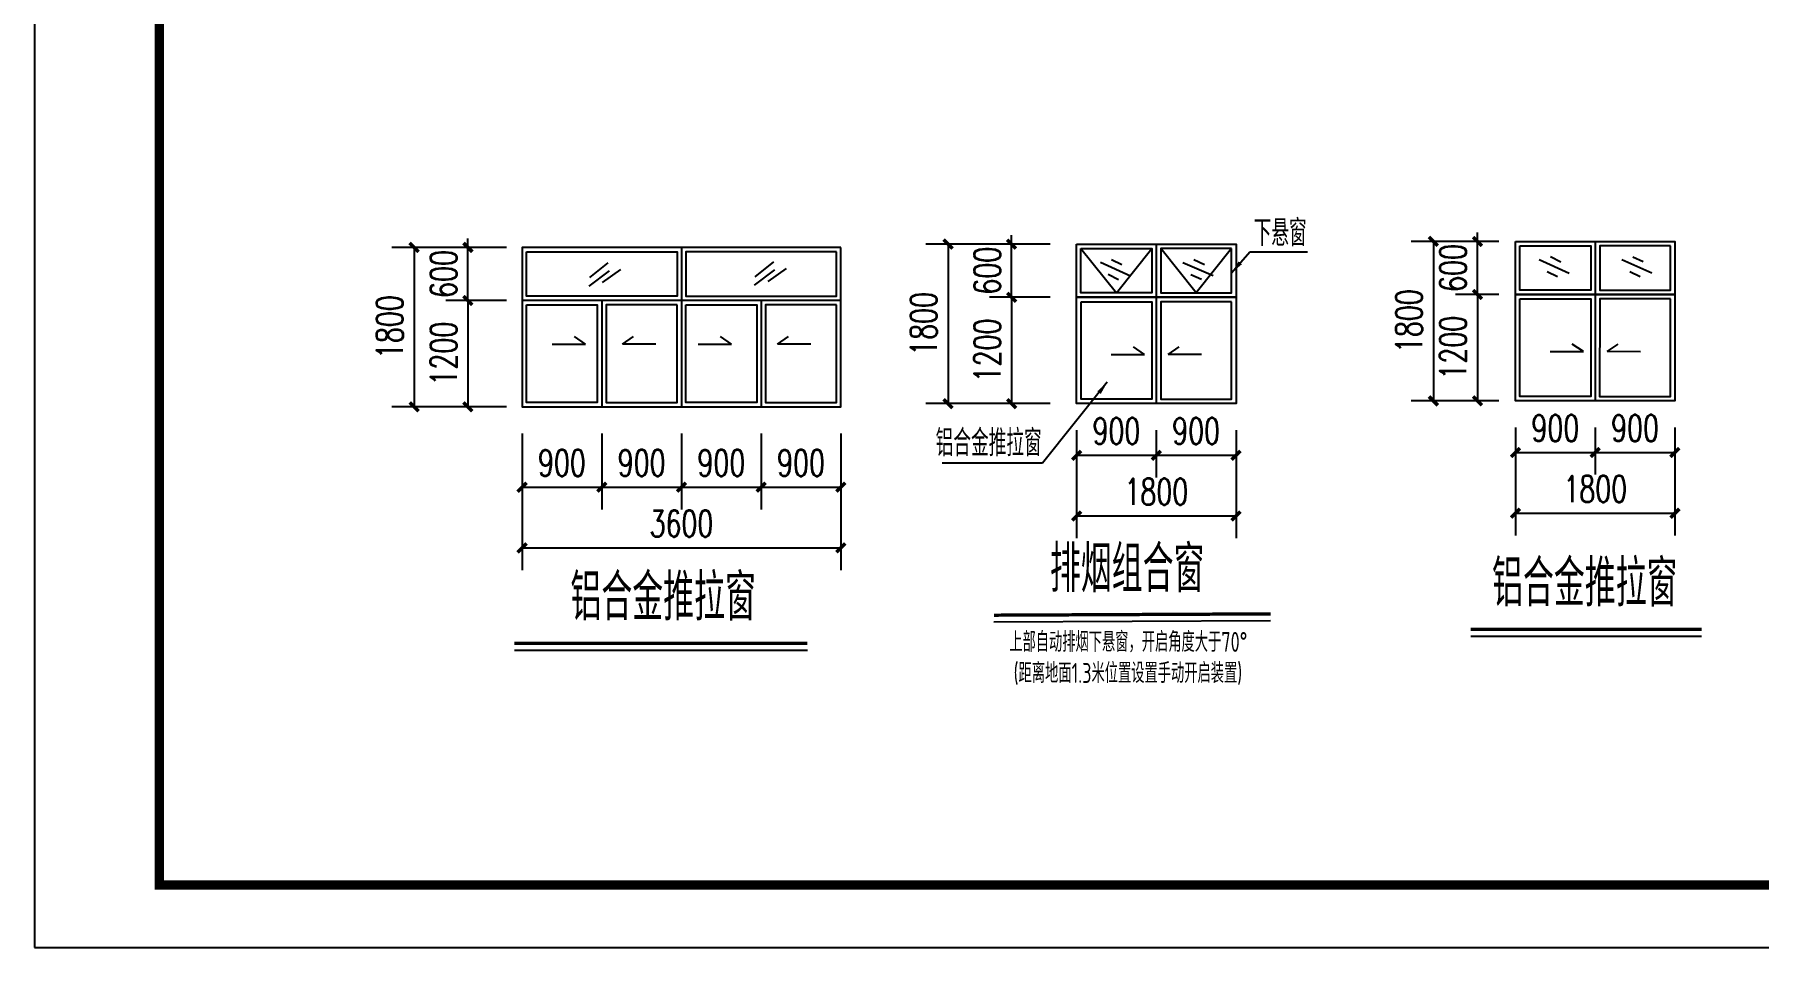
# Model space of a CAD drawing. Extents: x 180850 to 1399066, y 48356 to 327880.
# Drawn here: x 675093 to 714025, y 232984 to 253601 of the extents above; entities that cross this region are included whole.
import ezdxf
from ezdxf.enums import TextEntityAlignment as Align

# ---------------------------------------------------------------- set-up
doc = ezdxf.new("R2010")
doc.units = 0
doc.header["$LTSCALE"] = 1000
for name, color, linetype in [('AXIS', 3, 'Continuous'), ('PUB_TEXT', 7, 'Continuous'), ('PUB_TITLE', 4, 'Continuous'), ('TEXT', 7, 'Continuous'), ('THICK', 6, 'Continuous'), ('THIN', 7, 'Continuous')]:
    doc.layers.add(name, color=color, linetype=linetype)
doc.styles.add('_TCH_DIM_T3', font='SIMPLEX', dxfattribs={"width": 0.705882, "bigfont": 'GBCBIG'})
doc.styles.add('C', font='tssdeng.shx', dxfattribs={"height": 3, "bigfont": 'tssdchn.shx'})
doc.styles.add('标准字体', font='tssdeng.shx', dxfattribs={"width": 0.7, "bigfont": 'tssdchn.shx'})
doc.dimstyles.new('TCH-200-1', dxfattribs={"dimtxt": 595, "dimasz": 200, "dimexe": 500, "dimexo": 600, "dimgap": 252.5, "dimtad": 1, "dimdec": 0, "dimzin": 0, "dimdsep": 46, "dimtxsty": '_TCH_DIM_T3', "dimblk": 'ARCHTICK', "dimcen": 0.09, "dimclrd": 3, "dimclre": 3, "dimclrt": 7, "dimazin": 2, "dimtfac": 1, "dimtdec": 0, "dimtix": 1, "dimtmove": 2, "dimatfit": 3, "dimfxl": 1, "dimtolj": 1, "dimtzin": 0, "dimarcsym": 0})
doc.dimstyles.new('TCH-200-2', dxfattribs={"dimtxt": 595, "dimasz": 200, "dimexe": 500, "dimexo": 600, "dimgap": 252.5, "dimtad": 1, "dimdec": 0, "dimlfac": 0.5, "dimzin": 0, "dimdsep": 46, "dimtxsty": '_TCH_DIM_T3', "dimblk": 'ARCHTICK', "dimcen": 0.09, "dimclrd": 124, "dimclre": 124, "dimclrt": 7, "dimazin": 2, "dimtfac": 1, "dimtdec": 0, "dimtix": 1, "dimtmove": 2, "dimatfit": 3, "dimfxl": 1, "dimtolj": 1, "dimtzin": 0, "dimarcsym": 0})

# ---------------------------------------------------------------- blocks, each defined once
blk = doc.blocks.new('A$C4C406FEF')
for p, q in [((2000, 1800), (2000, 0)), ((1169, 1627), (960, 1459)), ((3038, 1637), (2829, 1469)), ((3181, 1560), (2976, 1413)), ((1183, 1535), (953, 1362)), ((1312, 1549), (1106, 1403)), ((3052, 1546), (2822, 1372)), ((3800, 1200), (200, 1200)), ((1100, 1200), (1100, 0)), ((2900, 1200), (2900, 0)), ((916, 707), (791, 792)), ((1334, 707), (1459, 792)), ((2566, 707), (2441, 792)), ((3084, 707), (3209, 792)), ((539, 707), (916, 707)), ((1711, 707), (1334, 707)), ((2189, 707), (2566, 707)), ((3461, 707), (3084, 707))]:
    blk.add_line(p, q)
for points in [[(3800, 1800), (200, 1800), (200, 0), (3800, 0)], [(250, 1750), (1950, 1750), (1950, 1250), (250, 1250)], [(3750, 1750), (2050, 1750), (2050, 1250), (3750, 1250)], [(250, 1150), (1050, 1150), (1050, 50), (250, 50)], [(1950, 1150), (1150, 1150), (1150, 50), (1950, 50)], [(2050, 1150), (2850, 1150), (2850, 50), (2050, 50)], [(3750, 1150), (2950, 1150), (2950, 50), (3750, 50)]]:
    blk.add_lwpolyline(points, close=True)
blk = doc.blocks.new('_ArchTick')
at = {"color": 0, "linetype": 'ByBlock', "const_width": 0.4}
blk.add_lwpolyline([(-0.5, -0.5), (0.5, 0.5)], dxfattribs=at)
blk = doc.blocks.new('*D396')
at = {"layer": 'AXIS', "color": 124, "linetype": 'ByBlock', "lineweight": -2, "transparency": 16777216}
for p, q in [((685748, 247594), (684380, 247594)), ((684880, 247594), (684880, 245194)), ((685748, 245194), (684380, 245194))]:
    blk.add_line(p, q, dxfattribs=at)
at = {"layer": 'Defpoints', "color": 0, "linetype": 'ByBlock', "transparency": 16777216}
for p in [(686348, 247594), (684880, 245194), (686348, 245194)]:
    blk.add_point(p, dxfattribs=at)
at = {"layer": 'AXIS', "color": 124, "linetype": 'ByBlock', "lineweight": -2, "transparency": 16777216, "xscale": 200, "yscale": 200, "zscale": 200}
for p, rotation in [((684880, 247594), 90), ((684880, 245194), 270)]:
    blk.add_blockref('_ArchTick', p, dxfattribs=dict(at, rotation=rotation))
at = {"layer": 'AXIS', "color": 7, "linetype": 'ByBlock', "transparency": 16777216, "insert": (684330, 246394), "char_height": 595, "attachment_point": 5, "rotation": 90, "style": '_TCH_DIM_T3'}
blk.add_mtext('\\A1;1200', dxfattribs=at)
blk = doc.blocks.new('*D397')
at = {"layer": 'AXIS', "color": 124, "linetype": 'ByBlock', "lineweight": -2, "transparency": 16777216}
for p, q in [((685748, 248793), (684380, 248793)), ((684880, 248793), (684880, 248993)), ((684880, 247594), (684880, 248793)), ((685748, 247594), (684380, 247594)), ((684880, 247594), (684880, 247394))]:
    blk.add_line(p, q, dxfattribs=at)
at = {"layer": 'Defpoints', "color": 0, "linetype": 'ByBlock', "transparency": 16777216}
for p in [(684880, 248793), (686348, 248793), (686348, 247594)]:
    blk.add_point(p, dxfattribs=at)
at = {"layer": 'AXIS', "color": 124, "linetype": 'ByBlock', "lineweight": -2, "transparency": 16777216, "xscale": 200, "yscale": 200, "zscale": 200}
for p, rotation in [((684880, 248793), 270), ((684880, 247594), 90)]:
    blk.add_blockref('_ArchTick', p, dxfattribs=dict(at, rotation=rotation))
at = {"layer": 'AXIS', "color": 7, "linetype": 'ByBlock', "transparency": 16777216, "insert": (684330, 248193), "char_height": 595, "attachment_point": 5, "rotation": 90, "style": '_TCH_DIM_T3'}
blk.add_mtext('\\A1;600', dxfattribs=at)
blk = doc.blocks.new('*D398')
at = {"layer": 'AXIS', "color": 124, "linetype": 'ByBlock', "lineweight": -2, "transparency": 16777216}
for p, q in [((685595, 248794), (683166, 248794)), ((683666, 248794), (683666, 245193)), ((685595, 245193), (683166, 245193))]:
    blk.add_line(p, q, dxfattribs=at)
at = {"layer": 'Defpoints', "color": 0, "linetype": 'ByBlock', "transparency": 16777216}
for p in [(686195, 248794), (683666, 245193), (686195, 245193)]:
    blk.add_point(p, dxfattribs=at)
at = {"layer": 'AXIS', "color": 124, "linetype": 'ByBlock', "lineweight": -2, "transparency": 16777216, "xscale": 200, "yscale": 200, "zscale": 200}
for p, rotation in [((683666, 248794), 90), ((683666, 245193), 270)]:
    blk.add_blockref('_ArchTick', p, dxfattribs=dict(at, rotation=rotation))
at = {"layer": 'AXIS', "color": 7, "linetype": 'ByBlock', "transparency": 16777216, "insert": (683116, 246993), "char_height": 595, "attachment_point": 5, "rotation": 90, "style": '_TCH_DIM_T3'}
blk.add_mtext('\\A1;1800', dxfattribs=at)
blk = doc.blocks.new('*D399')
at = {"layer": 'AXIS', "color": 124, "linetype": 'ByBlock', "lineweight": -2, "transparency": 16777216}
for p, q in [((686103, 244594), (686103, 242878)), ((687903, 244594), (687903, 242878)), ((686103, 243378), (687903, 243378))]:
    blk.add_line(p, q, dxfattribs=at)
at = {"layer": 'Defpoints', "color": 0, "linetype": 'ByBlock', "transparency": 16777216}
for p in [(686103, 245194), (687903, 245194), (687903, 243378)]:
    blk.add_point(p, dxfattribs=at)
at = {"layer": 'AXIS', "color": 124, "linetype": 'ByBlock', "lineweight": -2, "transparency": 16777216, "xscale": 200, "yscale": 200, "zscale": 200, "rotation": 180}
blk.add_blockref('_ArchTick', (686103, 243378), dxfattribs=at)
at = {"layer": 'AXIS', "color": 124, "linetype": 'ByBlock', "lineweight": -2, "transparency": 16777216, "xscale": 200, "yscale": 200, "zscale": 200}
blk.add_blockref('_ArchTick', (687903, 243378), dxfattribs=at)
at = {"layer": 'AXIS', "color": 7, "linetype": 'ByBlock', "transparency": 16777216, "insert": (687003, 243928), "char_height": 595, "attachment_point": 5, "style": '_TCH_DIM_T3'}
blk.add_mtext('\\A1;900', dxfattribs=at)
blk = doc.blocks.new('*D400')
at = {"layer": 'AXIS', "color": 124, "linetype": 'ByBlock', "lineweight": -2, "transparency": 16777216}
for p, q in [((687903, 244594), (687903, 242878)), ((689703, 244594), (689703, 242878)), ((687903, 243378), (689703, 243378))]:
    blk.add_line(p, q, dxfattribs=at)
at = {"layer": 'Defpoints', "color": 0, "linetype": 'ByBlock', "transparency": 16777216}
for p in [(687903, 245194), (689703, 245194), (689703, 243378)]:
    blk.add_point(p, dxfattribs=at)
at = {"layer": 'AXIS', "color": 124, "linetype": 'ByBlock', "lineweight": -2, "transparency": 16777216, "xscale": 200, "yscale": 200, "zscale": 200, "rotation": 180}
blk.add_blockref('_ArchTick', (687903, 243378), dxfattribs=at)
at = {"layer": 'AXIS', "color": 124, "linetype": 'ByBlock', "lineweight": -2, "transparency": 16777216, "xscale": 200, "yscale": 200, "zscale": 200}
blk.add_blockref('_ArchTick', (689703, 243378), dxfattribs=at)
at = {"layer": 'AXIS', "color": 7, "linetype": 'ByBlock', "transparency": 16777216, "insert": (688803, 243928), "char_height": 595, "attachment_point": 5, "style": '_TCH_DIM_T3'}
blk.add_mtext('\\A1;900', dxfattribs=at)
blk = doc.blocks.new('*D401')
at = {"layer": 'AXIS', "color": 124, "linetype": 'ByBlock', "lineweight": -2, "transparency": 16777216}
for p, q in [((686103, 244594), (686103, 241508)), ((693303, 244594), (693303, 241508)), ((686103, 242008), (693303, 242008))]:
    blk.add_line(p, q, dxfattribs=at)
at = {"layer": 'Defpoints', "color": 0, "linetype": 'ByBlock', "transparency": 16777216}
for p in [(686103, 245194), (693303, 245194), (693303, 242008)]:
    blk.add_point(p, dxfattribs=at)
at = {"layer": 'AXIS', "color": 124, "linetype": 'ByBlock', "lineweight": -2, "transparency": 16777216, "xscale": 200, "yscale": 200, "zscale": 200, "rotation": 180}
blk.add_blockref('_ArchTick', (686103, 242008), dxfattribs=at)
at = {"layer": 'AXIS', "color": 124, "linetype": 'ByBlock', "lineweight": -2, "transparency": 16777216, "xscale": 200, "yscale": 200, "zscale": 200}
blk.add_blockref('_ArchTick', (693303, 242008), dxfattribs=at)
at = {"layer": 'AXIS', "color": 7, "linetype": 'ByBlock', "transparency": 16777216, "insert": (689703, 242558), "char_height": 595, "attachment_point": 5, "style": '_TCH_DIM_T3'}
blk.add_mtext('\\A1;3600', dxfattribs=at)
blk = doc.blocks.new('*D402')
at = {"layer": 'AXIS', "color": 124, "linetype": 'ByBlock', "lineweight": -2, "transparency": 16777216}
for p, q in [((689703, 244594), (689703, 242878)), ((691503, 244594), (691503, 242878)), ((689703, 243378), (691503, 243378))]:
    blk.add_line(p, q, dxfattribs=at)
at = {"layer": 'Defpoints', "color": 0, "linetype": 'ByBlock', "transparency": 16777216}
for p in [(689703, 245194), (691503, 245194), (691503, 243378)]:
    blk.add_point(p, dxfattribs=at)
at = {"layer": 'AXIS', "color": 124, "linetype": 'ByBlock', "lineweight": -2, "transparency": 16777216, "xscale": 200, "yscale": 200, "zscale": 200, "rotation": 180}
blk.add_blockref('_ArchTick', (689703, 243378), dxfattribs=at)
at = {"layer": 'AXIS', "color": 124, "linetype": 'ByBlock', "lineweight": -2, "transparency": 16777216, "xscale": 200, "yscale": 200, "zscale": 200}
blk.add_blockref('_ArchTick', (691503, 243378), dxfattribs=at)
at = {"layer": 'AXIS', "color": 7, "linetype": 'ByBlock', "transparency": 16777216, "insert": (690603, 243928), "char_height": 595, "attachment_point": 5, "style": '_TCH_DIM_T3'}
blk.add_mtext('\\A1;900', dxfattribs=at)
blk = doc.blocks.new('*D403')
at = {"layer": 'AXIS', "color": 124, "linetype": 'ByBlock', "lineweight": -2, "transparency": 16777216}
for p, q in [((691503, 244594), (691503, 242878)), ((693303, 244594), (693303, 242878)), ((691503, 243378), (693303, 243378))]:
    blk.add_line(p, q, dxfattribs=at)
at = {"layer": 'Defpoints', "color": 0, "linetype": 'ByBlock', "transparency": 16777216}
for p in [(691503, 245194), (693303, 245194), (693303, 243378)]:
    blk.add_point(p, dxfattribs=at)
at = {"layer": 'AXIS', "color": 124, "linetype": 'ByBlock', "lineweight": -2, "transparency": 16777216, "xscale": 200, "yscale": 200, "zscale": 200, "rotation": 180}
blk.add_blockref('_ArchTick', (691503, 243378), dxfattribs=at)
at = {"layer": 'AXIS', "color": 124, "linetype": 'ByBlock', "lineweight": -2, "transparency": 16777216, "xscale": 200, "yscale": 200, "zscale": 200}
blk.add_blockref('_ArchTick', (693303, 243378), dxfattribs=at)
at = {"layer": 'AXIS', "color": 7, "linetype": 'ByBlock', "transparency": 16777216, "insert": (692403, 243928), "char_height": 595, "attachment_point": 5, "style": '_TCH_DIM_T3'}
blk.add_mtext('\\A1;900', dxfattribs=at)
blk = doc.blocks.new('*D412')
at = {"layer": 'AXIS', "color": 124, "linetype": 'ByBlock', "lineweight": -2, "transparency": 16777216}
for p, q in [((698626, 244666), (698626, 243599)), ((700425, 244666), (700425, 243599)), ((698626, 244099), (700425, 244099))]:
    blk.add_line(p, q, dxfattribs=at)
at = {"layer": 'Defpoints', "color": 0, "linetype": 'ByBlock', "transparency": 16777216}
for p in [(698626, 245266), (700425, 245266), (700425, 244099)]:
    blk.add_point(p, dxfattribs=at)
at = {"layer": 'AXIS', "color": 124, "linetype": 'ByBlock', "lineweight": -2, "transparency": 16777216, "xscale": 200, "yscale": 200, "zscale": 200, "rotation": 180}
blk.add_blockref('_ArchTick', (698626, 244099), dxfattribs=at)
at = {"layer": 'AXIS', "color": 124, "linetype": 'ByBlock', "lineweight": -2, "transparency": 16777216, "xscale": 200, "yscale": 200, "zscale": 200}
blk.add_blockref('_ArchTick', (700425, 244099), dxfattribs=at)
at = {"layer": 'AXIS', "color": 7, "linetype": 'ByBlock', "transparency": 16777216, "insert": (699525, 244649), "char_height": 595, "attachment_point": 5, "style": '_TCH_DIM_T3'}
blk.add_mtext('\\A1;900', dxfattribs=at)
blk = doc.blocks.new('*D413')
at = {"layer": 'AXIS', "color": 124, "linetype": 'ByBlock', "lineweight": -2, "transparency": 16777216}
for p, q in [((698626, 244666), (698626, 242229)), ((702226, 244666), (702226, 242229)), ((698626, 242729), (702226, 242729))]:
    blk.add_line(p, q, dxfattribs=at)
at = {"layer": 'Defpoints', "color": 0, "linetype": 'ByBlock', "transparency": 16777216}
for p in [(698626, 245266), (702226, 245266), (702226, 242729)]:
    blk.add_point(p, dxfattribs=at)
at = {"layer": 'AXIS', "color": 124, "linetype": 'ByBlock', "lineweight": -2, "transparency": 16777216, "xscale": 200, "yscale": 200, "zscale": 200, "rotation": 180}
blk.add_blockref('_ArchTick', (698626, 242729), dxfattribs=at)
at = {"layer": 'AXIS', "color": 124, "linetype": 'ByBlock', "lineweight": -2, "transparency": 16777216, "xscale": 200, "yscale": 200, "zscale": 200}
blk.add_blockref('_ArchTick', (702226, 242729), dxfattribs=at)
at = {"layer": 'AXIS', "color": 7, "linetype": 'ByBlock', "transparency": 16777216, "insert": (700426, 243279), "char_height": 595, "attachment_point": 5, "style": '_TCH_DIM_T3'}
blk.add_mtext('\\A1;1800', dxfattribs=at)
blk = doc.blocks.new('*D414')
at = {"layer": 'AXIS', "color": 124, "linetype": 'ByBlock', "lineweight": -2, "transparency": 16777216}
for p, q in [((698026, 247667), (696658, 247667)), ((697158, 247667), (697158, 245266)), ((698026, 245266), (696658, 245266))]:
    blk.add_line(p, q, dxfattribs=at)
at = {"layer": 'Defpoints', "color": 0, "linetype": 'ByBlock', "transparency": 16777216}
for p in [(698626, 247667), (697158, 245266), (698626, 245266)]:
    blk.add_point(p, dxfattribs=at)
at = {"layer": 'AXIS', "color": 124, "linetype": 'ByBlock', "lineweight": -2, "transparency": 16777216, "xscale": 200, "yscale": 200, "zscale": 200}
for p, rotation in [((697158, 247667), 90), ((697158, 245266), 270)]:
    blk.add_blockref('_ArchTick', p, dxfattribs=dict(at, rotation=rotation))
at = {"layer": 'AXIS', "color": 7, "linetype": 'ByBlock', "transparency": 16777216, "insert": (696608, 246466), "char_height": 595, "attachment_point": 5, "rotation": 90, "style": '_TCH_DIM_T3'}
blk.add_mtext('\\A1;1200', dxfattribs=at)
blk = doc.blocks.new('*D415')
at = {"layer": 'AXIS', "color": 124, "linetype": 'ByBlock', "lineweight": -2, "transparency": 16777216}
for p, q in [((700425, 244666), (700425, 243599)), ((702226, 244666), (702226, 243599)), ((700425, 244099), (702226, 244099))]:
    blk.add_line(p, q, dxfattribs=at)
at = {"layer": 'Defpoints', "color": 0, "linetype": 'ByBlock', "transparency": 16777216}
for p in [(700425, 245266), (702226, 245266), (702226, 244099)]:
    blk.add_point(p, dxfattribs=at)
at = {"layer": 'AXIS', "color": 124, "linetype": 'ByBlock', "lineweight": -2, "transparency": 16777216, "xscale": 200, "yscale": 200, "zscale": 200, "rotation": 180}
blk.add_blockref('_ArchTick', (700425, 244099), dxfattribs=at)
at = {"layer": 'AXIS', "color": 124, "linetype": 'ByBlock', "lineweight": -2, "transparency": 16777216, "xscale": 200, "yscale": 200, "zscale": 200}
blk.add_blockref('_ArchTick', (702226, 244099), dxfattribs=at)
at = {"layer": 'AXIS', "color": 7, "linetype": 'ByBlock', "transparency": 16777216, "insert": (701325, 244649), "char_height": 595, "attachment_point": 5, "style": '_TCH_DIM_T3'}
blk.add_mtext('\\A1;900', dxfattribs=at)
blk = doc.blocks.new('*D416')
at = {"layer": 'AXIS', "color": 124, "linetype": 'ByBlock', "lineweight": -2, "transparency": 16777216}
for p, q in [((698026, 248867), (696658, 248867)), ((697158, 248867), (697158, 249067)), ((697158, 247667), (697158, 248867)), ((698026, 247667), (696658, 247667)), ((697158, 247667), (697158, 247467))]:
    blk.add_line(p, q, dxfattribs=at)
at = {"layer": 'Defpoints', "color": 0, "linetype": 'ByBlock', "transparency": 16777216}
for p in [(697158, 248867), (698626, 248867), (698626, 247667)]:
    blk.add_point(p, dxfattribs=at)
at = {"layer": 'AXIS', "color": 124, "linetype": 'ByBlock', "lineweight": -2, "transparency": 16777216, "xscale": 200, "yscale": 200, "zscale": 200}
for p, rotation in [((697158, 248867), 270), ((697158, 247667), 90)]:
    blk.add_blockref('_ArchTick', p, dxfattribs=dict(at, rotation=rotation))
at = {"layer": 'AXIS', "color": 7, "linetype": 'ByBlock', "transparency": 16777216, "insert": (696608, 248267), "char_height": 595, "attachment_point": 5, "rotation": 90, "style": '_TCH_DIM_T3'}
blk.add_mtext('\\A1;600', dxfattribs=at)
blk = doc.blocks.new('*D478')
at = {"layer": 'AXIS', "color": 124, "linetype": 'ByBlock', "lineweight": -2, "transparency": 16777216}
for p, q in [((698026, 248867), (695223, 248867)), ((695723, 248867), (695723, 245266)), ((698026, 245266), (695223, 245266))]:
    blk.add_line(p, q, dxfattribs=at)
at = {"layer": 'Defpoints', "color": 0, "linetype": 'ByBlock', "transparency": 16777216}
for p in [(698626, 248867), (695723, 245266), (698626, 245266)]:
    blk.add_point(p, dxfattribs=at)
at = {"layer": 'AXIS', "color": 124, "linetype": 'ByBlock', "lineweight": -2, "transparency": 16777216, "xscale": 200, "yscale": 200, "zscale": 200}
for p, rotation in [((695723, 248867), 90), ((695723, 245266), 270)]:
    blk.add_blockref('_ArchTick', p, dxfattribs=dict(at, rotation=rotation))
at = {"layer": 'AXIS', "color": 7, "linetype": 'ByBlock', "transparency": 16777216, "insert": (695173, 247066), "char_height": 595, "attachment_point": 5, "rotation": 90, "style": '_TCH_DIM_T3'}
blk.add_mtext('\\A1;1800', dxfattribs=at)
blk = doc.blocks.new('*D417')
at = {"layer": 'AXIS', "color": 124, "linetype": 'ByBlock', "lineweight": -2, "transparency": 16777216}
for p, q in [((708538, 244728), (708538, 243662)), ((710337, 244728), (710337, 243662)), ((708538, 244162), (710337, 244162))]:
    blk.add_line(p, q, dxfattribs=at)
at = {"layer": 'Defpoints', "color": 0, "linetype": 'ByBlock', "transparency": 16777216}
for p in [(708538, 245328), (710337, 245328), (710337, 244162)]:
    blk.add_point(p, dxfattribs=at)
at = {"layer": 'AXIS', "color": 124, "linetype": 'ByBlock', "lineweight": -2, "transparency": 16777216, "xscale": 200, "yscale": 200, "zscale": 200, "rotation": 180}
blk.add_blockref('_ArchTick', (708538, 244162), dxfattribs=at)
at = {"layer": 'AXIS', "color": 124, "linetype": 'ByBlock', "lineweight": -2, "transparency": 16777216, "xscale": 200, "yscale": 200, "zscale": 200}
blk.add_blockref('_ArchTick', (710337, 244162), dxfattribs=at)
at = {"layer": 'AXIS', "color": 7, "linetype": 'ByBlock', "transparency": 16777216, "insert": (709437, 244712), "char_height": 595, "attachment_point": 5, "style": '_TCH_DIM_T3'}
blk.add_mtext('\\A1;900', dxfattribs=at)
blk = doc.blocks.new('*D418')
at = {"layer": 'AXIS', "color": 124, "linetype": 'ByBlock', "lineweight": -2, "transparency": 16777216}
for p, q in [((708538, 244728), (708538, 242291)), ((712138, 244728), (712138, 242291)), ((708538, 242791), (712138, 242791))]:
    blk.add_line(p, q, dxfattribs=at)
at = {"layer": 'Defpoints', "color": 0, "linetype": 'ByBlock', "transparency": 16777216}
for p in [(708538, 245328), (712138, 245328), (712138, 242791)]:
    blk.add_point(p, dxfattribs=at)
at = {"layer": 'AXIS', "color": 124, "linetype": 'ByBlock', "lineweight": -2, "transparency": 16777216, "xscale": 200, "yscale": 200, "zscale": 200, "rotation": 180}
blk.add_blockref('_ArchTick', (708538, 242791), dxfattribs=at)
at = {"layer": 'AXIS', "color": 124, "linetype": 'ByBlock', "lineweight": -2, "transparency": 16777216, "xscale": 200, "yscale": 200, "zscale": 200}
blk.add_blockref('_ArchTick', (712138, 242791), dxfattribs=at)
at = {"layer": 'AXIS', "color": 7, "linetype": 'ByBlock', "transparency": 16777216, "insert": (710338, 243341), "char_height": 595, "attachment_point": 5, "style": '_TCH_DIM_T3'}
blk.add_mtext('\\A1;1800', dxfattribs=at)
blk = doc.blocks.new('*D419')
at = {"layer": 'AXIS', "color": 124, "linetype": 'ByBlock', "lineweight": -2, "transparency": 16777216}
for p, q in [((708164, 247729), (707179, 247729)), ((707679, 247729), (707679, 245328)), ((708164, 245328), (707179, 245328))]:
    blk.add_line(p, q, dxfattribs=at)
at = {"layer": 'Defpoints', "color": 0, "linetype": 'ByBlock', "transparency": 16777216}
for p in [(708764, 247729), (707679, 245328), (708764, 245328)]:
    blk.add_point(p, dxfattribs=at)
at = {"layer": 'AXIS', "color": 124, "linetype": 'ByBlock', "lineweight": -2, "transparency": 16777216, "xscale": 200, "yscale": 200, "zscale": 200}
for p, rotation in [((707679, 247729), 90), ((707679, 245328), 270)]:
    blk.add_blockref('_ArchTick', p, dxfattribs=dict(at, rotation=rotation))
at = {"layer": 'AXIS', "color": 7, "linetype": 'ByBlock', "transparency": 16777216, "insert": (707129, 246528), "char_height": 595, "attachment_point": 5, "rotation": 90, "style": '_TCH_DIM_T3'}
blk.add_mtext('\\A1;1200', dxfattribs=at)
blk = doc.blocks.new('*D420')
at = {"layer": 'AXIS', "color": 124, "linetype": 'ByBlock', "lineweight": -2, "transparency": 16777216}
for p, q in [((710337, 244728), (710337, 243662)), ((712138, 244728), (712138, 243662)), ((710337, 244162), (712138, 244162))]:
    blk.add_line(p, q, dxfattribs=at)
at = {"layer": 'Defpoints', "color": 0, "linetype": 'ByBlock', "transparency": 16777216}
for p in [(710337, 245328), (712138, 245328), (712138, 244162)]:
    blk.add_point(p, dxfattribs=at)
at = {"layer": 'AXIS', "color": 124, "linetype": 'ByBlock', "lineweight": -2, "transparency": 16777216, "xscale": 200, "yscale": 200, "zscale": 200, "rotation": 180}
blk.add_blockref('_ArchTick', (710337, 244162), dxfattribs=at)
at = {"layer": 'AXIS', "color": 124, "linetype": 'ByBlock', "lineweight": -2, "transparency": 16777216, "xscale": 200, "yscale": 200, "zscale": 200}
blk.add_blockref('_ArchTick', (712138, 244162), dxfattribs=at)
at = {"layer": 'AXIS', "color": 7, "linetype": 'ByBlock', "transparency": 16777216, "insert": (711237, 244712), "char_height": 595, "attachment_point": 5, "style": '_TCH_DIM_T3'}
blk.add_mtext('\\A1;900', dxfattribs=at)
blk = doc.blocks.new('*D421')
at = {"layer": 'AXIS', "color": 124, "linetype": 'ByBlock', "lineweight": -2, "transparency": 16777216}
for p, q in [((708164, 248929), (707179, 248929)), ((707679, 248929), (707679, 249129)), ((707679, 247729), (707679, 248929)), ((708164, 247729), (707179, 247729)), ((707679, 247729), (707679, 247529))]:
    blk.add_line(p, q, dxfattribs=at)
at = {"layer": 'Defpoints', "color": 0, "linetype": 'ByBlock', "transparency": 16777216}
for p in [(707679, 248929), (708764, 248929), (708764, 247729)]:
    blk.add_point(p, dxfattribs=at)
at = {"layer": 'AXIS', "color": 124, "linetype": 'ByBlock', "lineweight": -2, "transparency": 16777216, "xscale": 200, "yscale": 200, "zscale": 200}
for p, rotation in [((707679, 248929), 270), ((707679, 247729), 90)]:
    blk.add_blockref('_ArchTick', p, dxfattribs=dict(at, rotation=rotation))
at = {"layer": 'AXIS', "color": 7, "linetype": 'ByBlock', "transparency": 16777216, "insert": (707129, 248329), "char_height": 595, "attachment_point": 5, "rotation": 90, "style": '_TCH_DIM_T3'}
blk.add_mtext('\\A1;600', dxfattribs=at)
blk = doc.blocks.new('*D422')
at = {"layer": 'AXIS', "color": 124, "linetype": 'ByBlock', "lineweight": -2, "transparency": 16777216}
for p, q in [((708164, 248929), (706182, 248929)), ((706682, 248929), (706682, 245328)), ((708164, 245328), (706182, 245328))]:
    blk.add_line(p, q, dxfattribs=at)
at = {"layer": 'Defpoints', "color": 0, "linetype": 'ByBlock', "transparency": 16777216}
for p in [(708764, 248929), (706682, 245328), (708764, 245328)]:
    blk.add_point(p, dxfattribs=at)
at = {"layer": 'AXIS', "color": 124, "linetype": 'ByBlock', "lineweight": -2, "transparency": 16777216, "xscale": 200, "yscale": 200, "zscale": 200}
for p, rotation in [((706682, 248929), 90), ((706682, 245328), 270)]:
    blk.add_blockref('_ArchTick', p, dxfattribs=dict(at, rotation=rotation))
at = {"layer": 'AXIS', "color": 7, "linetype": 'ByBlock', "transparency": 16777216, "insert": (706132, 247128), "char_height": 595, "attachment_point": 5, "rotation": 90, "style": '_TCH_DIM_T3'}
blk.add_mtext('\\A1;1800', dxfattribs=at)

msp = doc.modelspace()

# ---------------------------------------------------------------- linework, layer by layer
at = {"color": 3}
for p, q in [((700425.54, 248866.64), (700425.8, 247666.09)), ((698724.88, 248766.71), (699525.03, 247765.93)), ((699525.03, 247765.93), (700325.19, 248766.07)), ((701326.53, 247766.2), (700525.93, 248766.11)), ((702126.24, 248767.23), (701326.53, 247766.2))]:
    msp.add_line(p, q, dxfattribs=at)
for p, q in [((710337.54, 248928.89), (710337.8, 247728.35)), ((699162.51, 248457.69), (699839.14, 248152.48)), ((699411.77, 248521.79), (699647.1, 248407.67)), ((701026.65, 248454.6), (701706.27, 248156.12)), ((701275.25, 248521.17), (701511.7, 248409.39)), ((709074.52, 248519.95), (709751.14, 248214.73)), ((709323.77, 248584.04), (709559.1, 248469.92)), ((710938.65, 248516.86), (711618.27, 248218.37)), ((711187.26, 248583.42), (711423.7, 248471.64)), ((699339.37, 248185.99), (699574.7, 248071.87)), ((701206.2, 248184.67), (701442.64, 248072.89)), ((709251.37, 248248.24), (709486.7, 248134.12)), ((711118.2, 248246.92), (711354.64, 248135.14)), ((700425.8, 247666.09), (700425.2, 245266.1)), ((710337.8, 247728.35), (710337.2, 245328.35)), ((700157.46, 246376.75), (699907.83, 246545.7)), ((700693.61, 246376.62), (700943.33, 246545.44)), ((710069.46, 246439), (709819.84, 246607.95)), ((710605.61, 246438.87), (710855.33, 246607.7)), ((699404.08, 246376.94), (700157.46, 246376.75)), ((701446.99, 246376.43), (700693.61, 246376.62)), ((709316.08, 246439.19), (710069.46, 246439)), ((711359, 246438.68), (710605.61, 246438.87))]:
    msp.add_line(p, q)
for points in [[(698625.59, 248866.66), (702225.52, 248866.62), (702225.52, 247666.62), (698625.59, 247666.66)], [(698724.87, 248767.38), (700325.18, 248767.36), (700325.18, 247765.92), (698724.87, 247765.94)], [(702126.24, 248767.9), (700525.93, 248767.4), (700526.37, 247765.95), (702126.69, 247766.45)]]:
    msp.add_lwpolyline(points, close=True, dxfattribs=at)
for points in [[(708537.6, 248928.91), (712137.52, 248928.87), (712137.52, 247728.87), (708537.6, 247728.91)], [(708636.87, 248829.63), (710237.18, 248829.61), (710237.18, 247828.17), (708636.87, 247828.19)], [(712038.25, 248830.15), (710437.93, 248829.65), (710438.38, 247828.2), (712038.69, 247828.7)], [(698625.65, 247666.66), (702225.64, 247666.62), (702225.58, 245265.68), (698625.59, 245265.72)], [(708537.66, 247728.91), (712137.64, 247728.87), (712137.58, 245327.93), (708537.6, 245327.98)], [(708637.7, 247628.69), (710237.83, 247628.37), (710237.29, 245428.37), (708637.15, 245428.69)], [(712037.85, 247628), (710437.71, 247628.32), (710437.17, 245428.32), (712037.3, 245428)], [(698725.7, 247566.44), (700325.83, 247566.12), (700325.29, 245366.12), (698725.15, 245366.44)], [(702125.85, 247565.75), (700525.71, 247566.07), (700525.17, 245366.07), (702125.3, 245365.75)]]:
    msp.add_lwpolyline(points, close=True)
at = {"layer": 'PUB_TITLE'}
msp.add_lwpolyline([(675092.51, 232984.16), (793892.51, 232984.16), (793892.51, 316984.16), (675092.51, 316984.16)], close=True, dxfattribs=at)
at = {"layer": 'PUB_TITLE', "const_width": 212.12}
msp.add_lwpolyline([(677912.82, 234398.34), (677912.82, 315569.98), (791892.51, 315569.98), (791892.51, 234398.34)], close=True, dxfattribs=at)
at = {"layer": 'THICK', "linetype": 'ByBlock', "const_width": 75}
for points in [[(696757.83, 240488.12), (703005.14, 240517.66)], [(685930.43, 239849.12), (692547.36, 239849.12)], [(707527.52, 240166.5), (712740.48, 240166.5)]]:
    msp.add_lwpolyline(points, dxfattribs=at)
at = {"layer": 'THIN', "linetype": 'ByBlock'}
for points in [[(696757.83, 240338.12), (703005.14, 240367.66)], [(707527.52, 240016.5), (712740.48, 240016.5)], [(685930.43, 239699.12), (692547.36, 239699.12)]]:
    msp.add_lwpolyline(points, dxfattribs=at)

# ---------------------------------------------------------------- block references
at = {"xscale": 2, "yscale": 2, "zscale": 2}
msp.add_blockref('A$C4C406FEF', (685702.82, 245193.5), dxfattribs=at)

# ---------------------------------------------------------------- texts
at = {"layer": 'PUB_TEXT', "style": '标准字体', "width": 0.7}
for s, p in [('上部自动排烟下悬窗，开启角度大于70%%D', (697104.73, 239659.69, 828.98)), ('(距离地面1.3米位置设置手动开启装置)', (697202.63, 238957.82, 828.98))]:
    msp.add_text(s, height=450, dxfattribs=at).set_placement(p)
at = {"layer": 'TEXT', "style": 'C', "width": 0.7}
msp.add_text('下悬窗', height=600, rotation=0.024517, dxfattribs=at).set_placement((702625, 249120.33, 263.04), align=Align.MIDDLE_LEFT)
msp.add_text('铝合金推拉窗', height=600, dxfattribs=at).set_placement((695443.32, 244377.35, 263.04), align=Align.MIDDLE_LEFT)
at = {"layer": 'TEXT', "linetype": 'ByBlock', "style": '标准字体', "width": 0.7}
for s, p in [('排烟组合窗', (698022.59, 240693.14)), ('铝合金推拉窗', (708006.94, 240371.52)), ('铝合金推拉窗', (687195.19, 240054.14))]:
    msp.add_text(s, height=1050, dxfattribs=at).set_placement(p, align=Align.BOTTOM_LEFT)

# ---------------------------------------------------------------- dimensions: what is measured, and where the dimension line sits
at = {"layer": 'AXIS', "linetype": 'ByBlock'}
for base, p1, p2, angle, picture, middle in [((683665.77, 245193.5), (686194.72, 248793.5), (686194.72, 245193.5), 90, '*D398', (683115.77, 246993.5)), ((684879.6, 248793.5), (686347.54, 247593.5), (686347.54, 248793.5), 270, '*D397', (684329.6, 248193.5)), ((695722.53, 245265.72), (698625.59, 248866.66), (698625.59, 245265.72), 90, '*D478', (695172.53, 247066.19)), ((697157.66, 248866.66), (698625.59, 247666.66), (698625.59, 248866.66), 270, '*D416', (696607.66, 248266.66)), ((706682.4, 245327.97), (708764.18, 248928.91), (708764.18, 245327.97), 90, '*D422', (706132.4, 247128.44)), ((707679.05, 248928.91), (708764.18, 247728.91), (708764.17, 248928.91), 270, '*D421', (707129.05, 248328.91)), ((684879.6, 245193.5), (686347.54, 247593.5), (686347.54, 245193.5), 90, '*D396', (684329.6, 246393.5)), ((697157.66, 245265.72), (698625.59, 247666.66), (698625.6, 245265.72), 90, '*D414', (696607.66, 246466.19)), ((707679.05, 245327.97), (708764.18, 247728.91), (708764.18, 245327.97), 90, '*D419', (707129.05, 246528.44))]:
    dim = msp.add_linear_dim(base=base, p1=p1, p2=p2, angle=angle, dimstyle='TCH-200-2', dxfattribs=at)
    dim.commit()
    dim.dimension.update_dxf_attribs({"geometry": picture, "text_midpoint": middle})
for base, p1, p2, picture, middle in [((710337.2, 244161.57), (708537.6, 245327.98), (710337.2, 245328.35), '*D417', (709437.4, 244711.57)), ((712137.58, 242791.46), (708537.6, 245327.98), (712137.58, 245327.93), '*D418', (710337.59, 243341.46)), ((712137.58, 244161.57), (710337.2, 245328.35), (712137.58, 245327.93), '*D420', (711237.39, 244711.57)), ((687902.94, 243377.7), (686102.94, 245193.5), (687902.94, 245193.5), '*D399', (687002.94, 243927.7)), ((693303, 242007.59), (686102.94, 245193.5), (693303, 245193.5), '*D401', (689702.97, 242557.59)), ((689702.97, 243377.7), (687902.94, 245193.5), (689702.97, 245193.5), '*D400', (688802.96, 243927.7)), ((691502.99, 243377.7), (689702.97, 245193.5), (691502.99, 245193.53), '*D402', (690602.98, 243927.7)), ((693303, 243377.7), (691502.99, 245193.53), (693303, 245193.5), '*D403', (692403, 243927.7)), ((700425.2, 244099.32), (698625.59, 245265.72), (700425.2, 245266.1), '*D412', (699525.4, 244649.32)), ((702225.58, 242729.21), (698625.59, 245265.72), (702225.58, 245265.68), '*D413', (700425.59, 243279.21)), ((702225.58, 244099.32), (700425.2, 245266.1), (702225.58, 245265.68), '*D415', (701325.39, 244649.32))]:
    dim = msp.add_linear_dim(base=base, p1=p1, p2=p2, dimstyle='TCH-200-2', dxfattribs=at)
    dim.commit()
    dim.dimension.update_dxf_attribs({"geometry": picture, "text_midpoint": middle})

# ---------------------------------------------------------------- leaders
at = {"layer": 'AXIS'}
for points in [[(702126.49, 248217.69), (702535.97, 248694.95), (703841.29, 248695.5)], [(699319.69, 245747.58), (697855.47, 243920.21), (695591.93, 243920.21)]]:
    msp.add_leader(points, dimstyle='TCH-200-1', override={"dimasz": 300}, dxfattribs=at)

doc.saveas('drawing.dxf')
